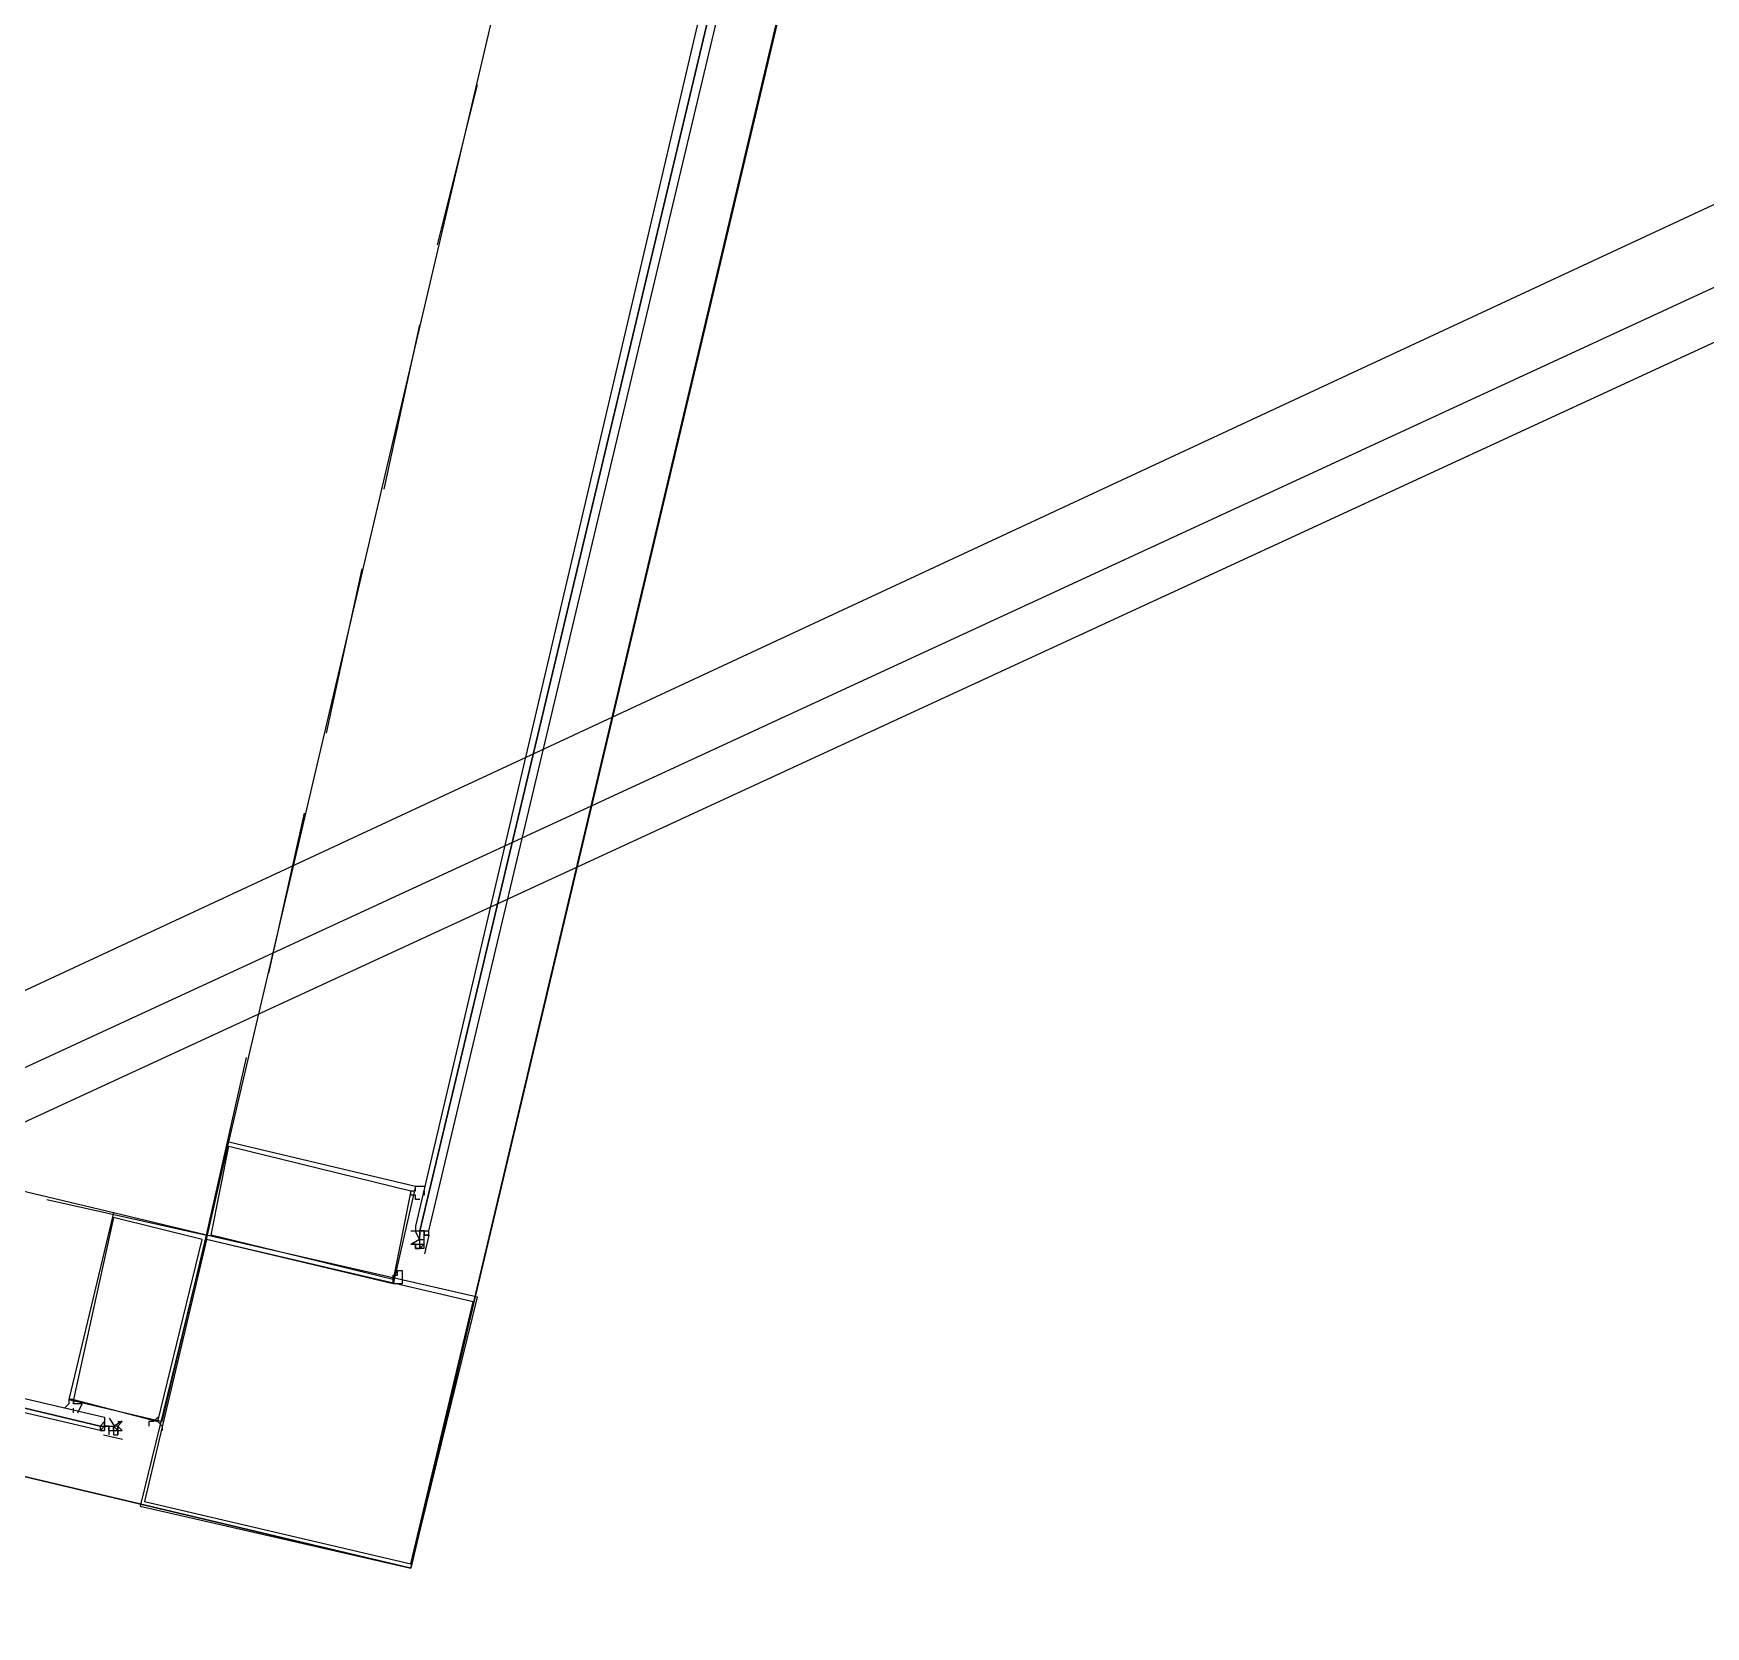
# Model space of a CAD drawing. Header units: feet. Extents: x -84 to 198, y -22 to 181.
# Drawn here: x 88.47 to 93.49, y 14.36 to 19.15 of the extents above; entities that cross this region are included whole.
import ezdxf

# ---------------------------------------------------------------- set-up
doc = ezdxf.new("R2010")
doc.units = ezdxf.units.FT
doc.layers.add('A-LINEA', color=7, linetype='CONTINUOUS')

msp = doc.modelspace()

# ---------------------------------------------------------------- linework, layer by layer
at = {"layer": 'A-LINEA'}
for p, q in [((71.4822, 8.3811), (121.6031, 31.7045)), ((71.0512, 8.0092), (121.838, 31.468)), ((71.0098, 7.8319), (121.9507, 31.3451)), ((89.6, 14.5378), (92.6933, 27.6178)), ((89.0533, 15.8178), (89.9067, 19.4578)), ((89.68, 18.5111), (89.8, 18.9911)), ((89.52, 17.7778), (89.6267, 18.2711)), ((89.3467, 17.0444), (89.4533, 17.5378)), ((77.3867, 17.4311), (89.6, 14.5378)), ((89.1733, 16.3244), (89.28, 16.8044)), ((88.7067, 15.6044), (85.3467, 16.4044)), ((88.9867, 15.5378), (89.1067, 16.0711)), ((89.6, 15.6711), (89.6, 15.6711)), ((89.6133, 15.6711), (89.6133, 15.6711)), ((89.6133, 15.6711), (89.6133, 15.6711)), ((88.5067, 15.6444), (88.9867, 15.5378)), ((89.6133, 15.6578), (89.6, 15.6578)), ((89.6267, 15.6578), (89.6267, 15.6578)), ((89.64, 15.6444), (89.64, 15.6444)), ((89.6, 15.5511), (89.6, 15.5511)), ((89.6133, 15.5511), (89.6133, 15.5511)), ((89.6133, 15.5511), (89.6133, 15.5511)), ((89.6133, 15.5511), (89.6133, 15.5511)), ((89.6133, 15.5511), (89.6133, 15.5511)), ((89.6133, 15.5511), (89.6133, 15.5511)), ((89.6133, 15.5511), (89.6133, 15.5511)), ((89.6133, 15.5511), (89.6133, 15.5511)), ((89.6133, 15.5511), (89.6133, 15.5511)), ((89.6133, 15.5511), (89.6133, 15.5511)), ((89.6133, 15.5244), (89.6133, 15.5244)), ((89.6267, 15.5511), (89.6267, 15.5511)), ((89.6267, 15.5511), (89.6267, 15.5511)), ((89.6267, 15.5511), (89.6267, 15.5511)), ((89.6267, 15.5511), (89.6267, 15.5511)), ((89.6267, 15.5511), (89.6267, 15.5511)), ((89.6267, 15.5511), (89.6267, 15.5511)), ((89.6267, 15.5511), (89.6267, 15.5511)), ((89.6267, 15.5511), (89.6267, 15.5511)), ((89.6267, 15.5511), (89.6267, 15.5511)), ((89.6267, 15.5511), (89.6267, 15.5511)), ((89.6267, 15.5511), (89.6267, 15.5511)), ((89.6267, 15.5511), (89.6267, 15.5511)), ((89.6267, 15.5378), (89.6267, 15.5511)), ((89.6267, 15.5511), (89.6267, 15.5511)), ((89.6267, 15.5511), (89.6267, 15.5511)), ((89.64, 15.5511), (89.6267, 15.5511)), ((89.6267, 15.5511), (89.6267, 15.5511)), ((89.6267, 15.5511), (89.6267, 15.5511)), ((89.6267, 15.5511), (89.6267, 15.5511)), ((89.64, 15.5511), (89.6267, 15.5511)), ((89.6267, 15.5511), (89.6267, 15.5511)), ((89.6267, 15.5511), (89.6267, 15.5511)), ((89.6267, 15.5511), (89.6267, 15.5378)), ((89.6267, 15.5511), (89.6267, 15.5378)), ((89.6267, 15.5378), (89.6267, 15.5378)), ((89.6267, 15.5378), (89.6267, 15.5378)), ((89.6267, 15.5378), (89.6267, 15.5378)), ((89.6267, 15.5244), (89.6267, 15.5378)), ((89.6267, 15.5378), (89.6267, 15.5378)), ((89.6267, 15.5378), (89.6267, 15.5378)), ((89.6267, 15.5378), (89.6267, 15.5378)), ((89.6267, 15.5378), (89.6267, 15.5378)), ((89.6267, 15.5378), (89.6267, 15.5378)), ((89.6267, 15.5378), (89.6267, 15.5378)), ((89.6267, 15.5378), (89.6267, 15.5378)), ((89.6267, 15.5378), (89.6267, 15.5378)), ((89.6267, 15.5378), (89.6267, 15.5378)), ((89.6267, 15.5378), (89.6267, 15.5378)), ((89.6267, 15.5378), (89.6267, 15.5378)), ((89.6267, 15.5378), (89.6267, 15.5378)), ((89.6267, 15.5378), (89.6267, 15.5378)), ((89.6267, 15.5378), (89.6267, 15.5378)), ((89.6267, 15.5378), (89.6267, 15.5378)), ((89.6267, 15.5378), (89.6267, 15.5378)), ((89.6267, 15.5378), (89.6267, 15.5378)), ((89.6267, 15.5378), (89.6267, 15.5378)), ((89.6267, 15.5378), (89.6267, 15.5378)), ((89.6267, 15.5378), (89.6267, 15.5378)), ((89.6267, 15.5378), (89.6267, 15.5378)), ((89.6267, 15.5378), (89.6267, 15.5378)), ((89.6267, 15.5378), (89.6267, 15.5378)), ((89.6267, 15.5244), (89.6267, 15.5244)), ((89.6267, 15.5244), (89.6267, 15.5244)), ((89.6267, 15.5244), (89.6267, 15.5244)), ((89.6267, 15.5244), (89.6267, 15.5244)), ((89.6267, 15.5244), (89.6267, 15.5244)), ((89.6267, 15.5244), (89.6267, 15.5244)), ((89.6267, 15.5244), (89.6267, 15.5244)), ((89.6267, 15.5244), (89.6267, 15.5244)), ((89.6267, 15.5244), (89.6267, 15.5244)), ((89.6267, 15.5244), (89.6267, 15.5244)), ((89.6267, 15.5244), (89.6267, 15.5244)), ((89.6267, 15.5244), (89.6267, 15.5244)), ((89.6267, 15.5244), (89.6267, 15.5244)), ((89.6267, 15.5244), (89.6267, 15.5244)), ((89.6267, 15.5244), (89.6267, 15.5244)), ((89.6267, 15.5111), (89.6267, 15.5244)), ((89.6267, 15.5244), (89.6267, 15.5244)), ((89.6267, 15.5244), (89.6267, 15.5244)), ((89.6267, 15.5111), (89.6267, 15.5244)), ((89.6267, 15.5244), (89.6267, 15.5244)), ((89.6267, 15.5244), (89.6267, 15.5244)), ((89.6267, 15.5244), (89.6267, 15.5244)), ((89.6267, 15.5244), (89.6267, 15.5244)), ((89.6267, 15.5244), (89.6267, 15.5244)), ((89.6267, 15.5244), (89.6267, 15.5244)), ((89.6267, 15.5244), (89.6267, 15.5244)), ((89.6267, 15.5244), (89.6267, 15.5244)), ((89.6267, 15.5244), (89.6267, 15.5244)), ((89.6267, 15.5244), (89.6267, 15.5244)), ((89.6267, 15.5244), (89.6267, 15.5244)), ((89.6267, 15.5244), (89.6267, 15.5244)), ((89.6267, 15.5244), (89.6267, 15.5244)), ((89.6267, 15.5244), (89.6267, 15.5244)), ((89.64, 15.5511), (89.64, 15.5511)), ((89.64, 15.5511), (89.64, 15.5511)), ((89.64, 15.5511), (89.64, 15.5511)), ((89.64, 15.5511), (89.64, 15.5511)), ((89.64, 15.5511), (89.64, 15.5511)), ((89.64, 15.5378), (89.64, 15.5511)), ((89.64, 15.5378), (89.64, 15.5511)), ((89.64, 15.5511), (89.64, 15.5511)), ((89.64, 15.5511), (89.64, 15.5511)), ((89.64, 15.5511), (89.64, 15.5511)), ((89.64, 15.5511), (89.64, 15.5511)), ((89.64, 15.5511), (89.64, 15.5511)), ((89.64, 15.5511), (89.6533, 15.5511)), ((89.64, 15.5511), (89.64, 15.5511)), ((89.64, 15.5511), (89.64, 15.5511)), ((89.64, 15.5511), (89.64, 15.5511)), ((89.64, 15.5511), (89.64, 15.5511)), ((89.64, 15.5511), (89.64, 15.5378)), ((89.64, 15.5511), (89.64, 15.5511)), ((89.64, 15.5511), (89.64, 15.5378)), ((89.64, 15.5378), (89.64, 15.5378)), ((89.64, 15.5378), (89.64, 15.5378)), ((89.64, 15.5378), (89.64, 15.5378)), ((89.64, 15.5244), (89.64, 15.5378)), ((89.64, 15.5378), (89.64, 15.5378)), ((89.64, 15.5378), (89.6533, 15.5378)), ((89.64, 15.5378), (89.64, 15.5378)), ((89.64, 15.5378), (89.64, 15.5378)), ((89.64, 15.5378), (89.64, 15.5378)), ((89.64, 15.5378), (89.64, 15.5378)), ((89.64, 15.5378), (89.64, 15.5378)), ((89.64, 15.5244), (89.64, 15.5378)), ((89.64, 15.5378), (89.64, 15.5378)), ((89.64, 15.5244), (89.64, 15.5378)), ((89.64, 15.5378), (89.64, 15.5378)), ((89.64, 15.5378), (89.64, 15.5378)), ((89.64, 15.5378), (89.64, 15.5378)), ((89.6533, 15.5378), (89.64, 15.5378)), ((89.64, 15.5378), (89.64, 15.5378)), ((89.64, 15.5378), (89.64, 15.5378)), ((89.64, 15.5378), (89.64, 15.5378)), ((89.6533, 15.5378), (89.64, 15.5378)), ((89.64, 15.5378), (89.64, 15.5378)), ((89.64, 15.5378), (89.64, 15.5378)), ((89.64, 15.5378), (89.64, 15.5378)), ((89.64, 15.5378), (89.64, 15.5378)), ((89.64, 15.5378), (89.64, 15.5378)), ((89.64, 15.5378), (89.64, 15.5378)), ((89.64, 15.5378), (89.64, 15.5378)), ((89.64, 15.5244), (89.64, 15.5244)), ((89.64, 15.5244), (89.64, 15.5244)), ((89.64, 15.5244), (89.64, 15.5244)), ((89.64, 15.5244), (89.64, 15.5244)), ((89.64, 15.5244), (89.64, 15.5244)), ((89.64, 15.5244), (89.64, 15.5244)), ((89.64, 15.5111), (89.64, 15.5244)), ((89.64, 15.5244), (89.64, 15.5244)), ((89.64, 15.5244), (89.64, 15.5244)), ((89.64, 15.5244), (89.64, 15.5244)), ((89.64, 15.5244), (89.64, 15.5244)), ((89.64, 15.5244), (89.64, 15.5244)), ((89.64, 15.5244), (89.64, 15.5244)), ((89.64, 15.5244), (89.64, 15.5244)), ((89.64, 15.5244), (89.64, 15.5244)), ((89.64, 15.5244), (89.64, 15.5244)), ((89.64, 15.5244), (89.64, 15.5244)), ((89.64, 15.5244), (89.64, 15.5244)), ((89.64, 15.5244), (89.64, 15.5244)), ((89.64, 15.5244), (89.64, 15.5244)), ((89.6539, 15.5381), (89.6405, 15.4817)), ((89.6533, 15.5378), (89.6533, 15.5511)), ((89.6533, 15.5378), (89.6533, 15.5511)), ((89.6533, 15.5378), (89.6533, 15.5511)), ((89.6533, 15.5511), (89.6533, 15.5511)), ((89.6533, 15.5511), (89.6533, 15.5511)), ((89.6533, 15.5511), (89.6533, 15.5511)), ((89.6533, 15.5378), (89.6533, 15.5378)), ((89.6, 15.5111), (89.6, 15.5111)), ((89.6, 15.5111), (89.6, 15.5111)), ((89.6, 15.5111), (89.6, 15.5111)), ((89.6, 15.5111), (89.6, 15.5111)), ((89.6, 15.5111), (89.6, 15.5111)), ((89.6, 15.5111), (89.6133, 15.5111)), ((89.6, 15.5111), (89.6, 15.5111)), ((89.6, 15.5111), (89.6, 15.5111)), ((89.6133, 15.5111), (89.6133, 15.5111)), ((89.6133, 15.5111), (89.6133, 15.5111)), ((89.6133, 15.5111), (89.6133, 15.5111)), ((89.6133, 15.5111), (89.6133, 15.5111)), ((89.6133, 15.5111), (89.6133, 15.5111)), ((89.6133, 15.5111), (89.6267, 15.5111)), ((89.6133, 15.5111), (89.6133, 15.5111)), ((89.6133, 15.4978), (89.6133, 15.5111)), ((89.6133, 15.5111), (89.6133, 15.5111)), ((89.6133, 15.5111), (89.6133, 15.5111)), ((89.6133, 15.5111), (89.6133, 15.5111)), ((89.6133, 15.5111), (89.6133, 15.5111)), ((89.6133, 15.5111), (89.6133, 15.5111)), ((89.6133, 15.5111), (89.6133, 15.5111)), ((89.6133, 15.4978), (89.6133, 15.5111)), ((89.6133, 15.5111), (89.6133, 15.5111)), ((89.6133, 15.5111), (89.6267, 15.5111)), ((89.6133, 15.5111), (89.6133, 15.5111)), ((89.6133, 15.5111), (89.6133, 15.5111)), ((89.6133, 15.5111), (89.6133, 15.5111)), ((89.6133, 15.5111), (89.6133, 15.5111)), ((89.6133, 15.4978), (89.6133, 15.5111)), ((89.6133, 15.4978), (89.6133, 15.4978)), ((89.6133, 15.4978), (89.6133, 15.4978)), ((89.6133, 15.4978), (89.6133, 15.4978)), ((89.6133, 15.4978), (89.6267, 15.4978)), ((89.6133, 15.4978), (89.6133, 15.4978)), ((89.6133, 15.4978), (89.6133, 15.4978)), ((89.6133, 15.4978), (89.6133, 15.4978)), ((89.6267, 15.5111), (89.64, 15.5111)), ((89.6267, 15.5111), (89.6267, 15.4978)), ((89.6267, 15.5111), (89.6267, 15.5111)), ((89.6267, 15.5111), (89.6267, 15.5111)), ((89.6267, 15.5111), (89.6267, 15.5111)), ((89.6267, 15.5111), (89.6267, 15.5111)), ((89.6267, 15.5111), (89.6267, 15.5111)), ((89.6267, 15.5111), (89.6267, 15.5111)), ((89.6267, 15.5111), (89.6267, 15.5111)), ((89.6267, 15.5111), (89.6267, 15.5111)), ((89.6267, 15.5111), (89.6267, 15.5111)), ((89.6267, 15.5111), (89.6267, 15.5111)), ((89.6267, 15.5111), (89.6267, 15.5111)), ((89.6267, 15.5111), (89.6267, 15.5111)), ((89.6267, 15.5111), (89.6267, 15.5111)), ((89.6267, 15.5111), (89.64, 15.5111)), ((89.6267, 15.5111), (89.6267, 15.5111)), ((89.6267, 15.5111), (89.6267, 15.5111)), ((89.6267, 15.5111), (89.6267, 15.5111)), ((89.6267, 15.5111), (89.6267, 15.5111)), ((89.6267, 15.5111), (89.6267, 15.5111)), ((89.6267, 15.5111), (89.6267, 15.5111)), ((89.6267, 15.4978), (89.6267, 15.5111)), ((89.6267, 15.5111), (89.6267, 15.5111)), ((89.6267, 15.5111), (89.6267, 15.5111)), ((89.6267, 15.5111), (89.6267, 15.5111)), ((89.6267, 15.5111), (89.6267, 15.5111)), ((89.6267, 15.5111), (89.6267, 15.5111)), ((89.6267, 15.5111), (89.6267, 15.5111)), ((89.6267, 15.5111), (89.6267, 15.5111)), ((89.6267, 15.5111), (89.6267, 15.5111)), ((89.6267, 15.5111), (89.6267, 15.5111)), ((89.6267, 15.5111), (89.6267, 15.5111)), ((89.6267, 15.5111), (89.6267, 15.5111)), ((89.6267, 15.4978), (89.6267, 15.4978)), ((89.6267, 15.4978), (89.6267, 15.4978)), ((89.6267, 15.4978), (89.6267, 15.4978)), ((89.6267, 15.4978), (89.6267, 15.4978)), ((89.64, 15.4978), (89.6267, 15.4978)), ((89.64, 15.5111), (89.64, 15.5111)), ((89.64, 15.5111), (89.64, 15.5111)), ((89.64, 15.5111), (89.64, 15.5111)), ((89.64, 15.5111), (89.64, 15.5111)), ((89.64, 15.4978), (89.64, 15.5111)), ((89.64, 15.5111), (89.64, 15.5111)), ((89.64, 15.5111), (89.64, 15.5111)), ((89.64, 15.5111), (89.64, 15.5111)), ((89.64, 15.5111), (89.64, 15.5111)), ((89.64, 15.4978), (89.64, 15.5111)), ((89.64, 15.5111), (89.64, 15.5111)), ((89.64, 15.5111), (89.64, 15.5111)), ((89.64, 15.5111), (89.64, 15.5111)), ((89.64, 15.5111), (89.64, 15.5111)), ((89.64, 15.5111), (89.64, 15.5111)), ((89.64, 15.4978), (89.64, 15.4978)), ((89.64, 15.4978), (89.64, 15.4978)), ((89.64, 15.4978), (89.64, 15.4978)), ((89.64, 15.4978), (89.64, 15.4978)), ((89.64, 15.4978), (89.64, 15.4978)), ((89.64, 15.4978), (89.64, 15.4978)), ((89.5467, 15.4044), (89.5467, 15.4044)), ((88.5733, 15.0178), (88.5733, 15.0178)), ((88.5867, 15.0044), (88.5867, 15.0178)), ((88.5733, 15.0044), (88.5733, 15.0044)), ((88.5867, 15.0044), (88.5867, 15.0044)), ((88.6667, 14.9644), (88.6667, 14.9644)), ((88.68, 14.9911), (88.68, 14.9911)), ((88.68, 14.9911), (88.68, 14.9911)), ((88.68, 14.9911), (88.68, 14.9911)), ((88.68, 14.9911), (88.68, 14.9911)), ((88.68, 14.9911), (88.68, 14.9911)), ((88.68, 14.9911), (88.68, 14.9911)), ((88.68, 14.9911), (88.68, 14.9911)), ((88.68, 14.9778), (88.68, 14.9644)), ((88.68, 14.9778), (88.68, 14.9778)), ((88.68, 14.9778), (88.68, 14.9778)), ((88.68, 14.9778), (88.68, 14.9778)), ((88.68, 14.9778), (88.68, 14.9778)), ((88.68, 14.9778), (88.68, 14.9778)), ((88.68, 14.9778), (88.68, 14.9778)), ((88.68, 14.9778), (88.68, 14.9778)), ((88.68, 14.9778), (88.68, 14.9644)), ((88.68, 14.9644), (88.68, 14.9778)), ((88.68, 14.9778), (88.68, 14.9778)), ((88.68, 14.9778), (88.68, 14.9778)), ((88.68, 14.9778), (88.68, 14.9778)), ((88.68, 14.9778), (88.68, 14.9778)), ((88.68, 14.9644), (88.68, 14.9644)), ((88.68, 14.9644), (88.68, 14.9644)), ((88.68, 14.9644), (88.68, 14.9644)), ((88.68, 14.9644), (88.68, 14.9644)), ((88.68, 14.9644), (88.68, 14.9644)), ((88.68, 14.9644), (88.68, 14.9644)), ((88.68, 14.9644), (88.68, 14.9511)), ((88.68, 14.9644), (88.68, 14.9644)), ((88.68, 14.9644), (88.68, 14.9644)), ((88.68, 14.9644), (88.68, 14.9644)), ((88.68, 14.9644), (88.68, 14.9644)), ((88.68, 14.9644), (88.68, 14.9644)), ((88.68, 14.9644), (88.68, 14.9644)), ((88.68, 14.9644), (88.68, 14.9644)), ((88.68, 14.9644), (88.68, 14.9644)), ((88.68, 14.9644), (88.68, 14.9644)), ((88.68, 14.9644), (88.68, 14.9644)), ((88.68, 14.9644), (88.68, 14.9644)), ((88.68, 14.9644), (88.68, 14.9644)), ((88.68, 14.9644), (88.68, 14.9644)), ((88.68, 14.9644), (88.68, 14.9644)), ((88.68, 14.9644), (88.68, 14.9644)), ((88.68, 14.9644), (88.68, 14.9644)), ((88.68, 14.9644), (88.68, 14.9644)), ((88.68, 14.9644), (88.68, 14.9644)), ((88.68, 14.9644), (88.68, 14.9644)), ((88.68, 14.9644), (88.68, 14.9644)), ((88.68, 14.9644), (88.68, 14.9644)), ((88.68, 14.9644), (88.68, 14.9644)), ((88.6933, 14.9644), (88.6933, 14.9644)), ((88.6933, 14.9644), (88.6933, 14.9644)), ((88.6933, 14.9644), (88.7067, 14.9644)), ((88.6933, 14.9644), (88.7067, 14.9644)), ((88.6933, 14.9644), (88.6933, 14.9644)), ((88.6933, 14.9644), (88.6933, 14.9644)), ((88.6933, 14.9644), (88.6933, 14.9644)), ((88.6933, 14.9644), (88.6933, 14.9644)), ((88.6933, 14.9644), (88.6933, 14.9644)), ((88.6933, 14.9644), (88.6933, 14.9644)), ((88.6933, 14.9644), (88.6933, 14.9644)), ((88.6933, 14.9644), (88.6933, 14.9511)), ((88.6933, 14.9644), (88.6933, 14.9644)), ((88.6933, 14.9644), (88.6933, 14.9644)), ((88.6933, 14.9644), (88.6933, 14.9644)), ((88.6933, 14.9644), (88.6933, 14.9511)), ((88.6933, 14.9644), (88.6933, 14.9644)), ((88.6933, 14.9644), (88.6933, 14.9644)), ((88.6933, 14.9644), (88.6933, 14.9644)), ((88.6933, 14.9644), (88.6933, 14.9511)), ((88.6933, 14.9644), (88.6933, 14.9644)), ((88.7067, 14.9644), (88.7067, 14.9644)), ((88.7067, 14.9644), (88.7067, 14.9511)), ((88.7067, 14.9644), (88.7067, 14.9644)), ((88.7067, 14.9644), (88.7067, 14.9644)), ((88.7067, 14.9644), (88.7067, 14.9644)), ((88.7067, 14.9644), (88.7067, 14.9644)), ((88.7067, 14.9644), (88.7067, 14.9644)), ((88.7067, 14.9644), (88.7067, 14.9644)), ((88.7067, 14.9644), (88.7067, 14.9644)), ((88.7067, 14.9644), (88.7067, 14.9644)), ((88.7067, 14.9644), (88.7067, 14.9644)), ((88.7067, 14.9644), (88.7067, 14.9644)), ((88.7067, 14.9644), (88.7067, 14.9644)), ((88.7067, 14.9644), (88.7067, 14.9644)), ((88.72, 14.9644), (88.7067, 14.9644)), ((88.7067, 14.9511), (88.7067, 14.9644)), ((88.72, 14.9511), (88.7067, 14.9644)), ((88.7067, 14.9644), (88.7067, 14.9644)), ((88.7067, 14.9644), (88.7067, 14.9644)), ((88.7067, 14.9644), (88.7067, 14.9644)), ((88.72, 14.9778), (88.7333, 14.9778)), ((88.72, 14.9644), (88.72, 14.9644)), ((88.72, 14.9644), (88.72, 14.9644)), ((88.72, 14.9644), (88.72, 14.9644)), ((88.72, 14.9644), (88.72, 14.9511)), ((88.72, 14.9644), (88.72, 14.9644)), ((88.72, 14.9644), (88.72, 14.9644)), ((88.72, 14.9644), (88.72, 14.9644)), ((88.72, 14.9644), (88.72, 14.9644)), ((88.72, 14.9644), (88.72, 14.9644)), ((88.72, 14.9644), (88.72, 14.9511)), ((88.72, 14.9644), (88.72, 14.9644)), ((88.72, 14.9644), (88.72, 14.9644)), ((88.72, 14.9644), (88.72, 14.9644)), ((88.72, 14.9644), (88.72, 14.9644)), ((88.72, 14.9644), (88.72, 14.9644)), ((88.72, 14.9644), (88.72, 14.9644)), ((88.72, 14.9644), (88.72, 14.9644)), ((88.72, 14.9644), (88.72, 14.9644)), ((88.72, 14.9644), (88.72, 14.9644)), ((88.72, 14.9644), (88.72, 14.9644)), ((88.72, 14.9644), (88.72, 14.9644)), ((88.72, 14.9644), (88.72, 14.9644)), ((88.72, 14.9644), (88.72, 14.9644)), ((88.7333, 14.9778), (88.7333, 14.9778)), ((88.7333, 14.9778), (88.7333, 14.9778)), ((88.7333, 14.9778), (88.7333, 14.9778)), ((88.7333, 14.9778), (88.7333, 14.9778)), ((88.6667, 14.9511), (88.68, 14.9511)), ((88.6667, 14.9511), (88.6667, 14.9511)), ((88.6667, 14.9511), (88.6667, 14.9511)), ((88.68, 14.9511), (88.6667, 14.9511)), ((88.6667, 14.9511), (88.68, 14.9511)), ((88.6667, 14.9511), (88.6667, 14.9511)), ((88.6667, 14.9511), (88.6667, 14.9511)), ((88.6667, 14.9511), (88.6667, 14.9511)), ((88.6667, 14.9511), (88.6667, 14.9511)), ((88.6667, 14.9511), (88.6667, 14.9511)), ((88.6667, 14.9511), (88.6667, 14.9511)), ((88.7337, 14.9239), (88.6773, 14.9373)), ((88.68, 14.9511), (88.68, 14.9511)), ((88.68, 14.9511), (88.68, 14.9511)), ((88.68, 14.9511), (88.68, 14.9511)), ((88.68, 14.9511), (88.68, 14.9511)), ((88.68, 14.9511), (88.68, 14.9511)), ((88.68, 14.9511), (88.68, 14.9511)), ((88.68, 14.9511), (88.68, 14.9511)), ((88.68, 14.9511), (88.68, 14.9511)), ((88.68, 14.9511), (88.68, 14.9511)), ((88.68, 14.9511), (88.68, 14.9511)), ((88.68, 14.9511), (88.68, 14.9511)), ((88.68, 14.9511), (88.68, 14.9511)), ((88.68, 14.9511), (88.68, 14.9511)), ((88.68, 14.9511), (88.68, 14.9511)), ((88.68, 14.9511), (88.68, 14.9511)), ((88.68, 14.9511), (88.68, 14.9511)), ((88.68, 14.9511), (88.68, 14.9511)), ((88.68, 14.9511), (88.68, 14.9511)), ((88.68, 14.9511), (88.68, 14.9511)), ((88.68, 14.9511), (88.68, 14.9511)), ((88.68, 14.9511), (88.68, 14.9511)), ((88.68, 14.9511), (88.68, 14.9511)), ((88.68, 14.9511), (88.68, 14.9511)), ((88.6933, 14.9511), (88.6933, 14.9511)), ((88.6933, 14.9511), (88.6933, 14.9511)), ((88.6933, 14.9511), (88.6933, 14.9511)), ((88.6933, 14.9511), (88.6933, 14.9511)), ((88.6933, 14.9511), (88.6933, 14.9511)), ((88.6933, 14.9511), (88.6933, 14.9511)), ((88.6933, 14.9511), (88.6933, 14.9378)), ((88.6933, 14.9511), (88.6933, 14.9511)), ((88.6933, 14.9511), (88.6933, 14.9511)), ((88.6933, 14.9511), (88.7067, 14.9511)), ((88.6933, 14.9511), (88.6933, 14.9511)), ((88.6933, 14.9511), (88.6933, 14.9511)), ((88.6933, 14.9511), (88.6933, 14.9511)), ((88.6933, 14.9511), (88.6933, 14.9511)), ((88.6933, 14.9511), (88.6933, 14.9511)), ((88.6933, 14.9511), (88.6933, 14.9511)), ((88.6933, 14.9511), (88.6933, 14.9511)), ((88.6933, 14.9511), (88.6933, 14.9511)), ((88.6933, 14.9511), (88.6933, 14.9511)), ((88.6933, 14.9511), (88.6933, 14.9511)), ((88.6933, 14.9511), (88.6933, 14.9511)), ((88.6933, 14.9511), (88.6933, 14.9511)), ((88.6933, 14.9511), (88.6933, 14.9511)), ((88.6933, 14.9511), (88.6933, 14.9511)), ((88.6933, 14.9511), (88.6933, 14.9511)), ((88.6933, 14.9511), (88.6933, 14.9511)), ((88.6933, 14.9511), (88.6933, 14.9511)), ((88.6933, 14.9511), (88.6933, 14.9511)), ((88.6933, 14.9511), (88.6933, 14.9511)), ((88.6933, 14.9511), (88.6933, 14.9511)), ((88.6933, 14.9511), (88.6933, 14.9511)), ((88.6933, 14.9511), (88.6933, 14.9511)), ((88.6933, 14.9511), (88.6933, 14.9511)), ((88.6933, 14.9511), (88.6933, 14.9511)), ((88.7067, 14.9511), (88.7067, 14.9511)), ((88.7067, 14.9511), (88.72, 14.9511)), ((88.7067, 14.9511), (88.7067, 14.9511)), ((88.7067, 14.9511), (88.7067, 14.9511)), ((88.7067, 14.9511), (88.7067, 14.9511)), ((88.7067, 14.9511), (88.7067, 14.9511)), ((88.7067, 14.9511), (88.7067, 14.9511)), ((88.7067, 14.9511), (88.7067, 14.9511)), ((88.7067, 14.9511), (88.7067, 14.9511)), ((88.7067, 14.9511), (88.7067, 14.9511)), ((88.7067, 14.9511), (88.7067, 14.9511)), ((88.7067, 14.9511), (88.7067, 14.9511)), ((88.7067, 14.9511), (88.72, 14.9511)), ((88.7067, 14.9511), (88.7067, 14.9511)), ((88.7067, 14.9511), (88.7067, 14.9511)), ((88.7067, 14.9511), (88.7067, 14.9378)), ((88.7067, 14.9511), (88.7067, 14.9511)), ((88.7067, 14.9511), (88.7067, 14.9511)), ((88.7067, 14.9511), (88.7067, 14.9511)), ((88.7067, 14.9511), (88.7067, 14.9511)), ((88.7067, 14.9511), (88.7067, 14.9511)), ((88.7067, 14.9511), (88.7067, 14.9511)), ((88.7067, 14.9511), (88.72, 14.9511)), ((88.7067, 14.9511), (88.7067, 14.9511)), ((88.7067, 14.9511), (88.7067, 14.9511)), ((88.7067, 14.9511), (88.7067, 14.9511)), ((88.7067, 14.9511), (88.7067, 14.9511)), ((88.7067, 14.9511), (88.7067, 14.9511)), ((88.7067, 14.9511), (88.7067, 14.9511)), ((88.7067, 14.9511), (88.7067, 14.9511)), ((88.7067, 14.9511), (88.7067, 14.9511)), ((88.7067, 14.9511), (88.7067, 14.9511)), ((88.7067, 14.9511), (88.7067, 14.9511)), ((88.7067, 14.9378), (88.7067, 14.9378)), ((88.7067, 14.9378), (88.7067, 14.9378)), ((88.7067, 14.9378), (88.7067, 14.9378)), ((88.7067, 14.9378), (88.72, 14.9378)), ((88.7067, 14.9378), (88.7067, 14.9378)), ((88.7067, 14.9378), (88.7067, 14.9378)), ((88.7067, 14.9378), (88.7067, 14.9378)), ((88.7067, 14.9378), (88.7067, 14.9378)), ((88.7067, 14.9378), (88.7067, 14.9378)), ((88.7067, 14.9378), (88.7067, 14.9378)), ((88.7067, 14.9378), (88.7067, 14.9378)), ((88.7067, 14.9378), (88.7067, 14.9378)), ((88.7067, 14.9378), (88.7067, 14.9378)), ((88.7067, 14.9378), (88.7067, 14.9378)), ((88.72, 14.9511), (88.72, 14.9511)), ((88.72, 14.9511), (88.72, 14.9511)), ((88.72, 14.9511), (88.72, 14.9511)), ((88.72, 14.9511), (88.72, 14.9511)), ((88.72, 14.9511), (88.72, 14.9511)), ((88.72, 14.9511), (88.72, 14.9511)), ((88.72, 14.9511), (88.72, 14.9511)), ((88.72, 14.9511), (88.72, 14.9511)), ((88.72, 14.9511), (88.72, 14.9511)), ((88.72, 14.9378), (88.72, 14.9511)), ((88.72, 14.9378), (88.72, 14.9511)), ((88.72, 14.9511), (88.72, 14.9511)), ((88.72, 14.9511), (88.72, 14.9511)), ((88.72, 14.9511), (88.72, 14.9511)), ((88.72, 14.9511), (88.72, 14.9511)), ((88.72, 14.9378), (88.72, 14.9378)), ((88.72, 14.9378), (88.72, 14.9378)), ((88.72, 14.9378), (88.72, 14.9378)), ((88.72, 14.9378), (88.72, 14.9378)), ((88.72, 14.9378), (88.72, 14.9378)), ((88.72, 14.9378), (88.72, 14.9378)), ((88.72, 14.9378), (88.72, 14.9378)), ((88.72, 14.9378), (88.72, 14.9378)), ((88.72, 14.9378), (88.72, 14.9378)), ((88.72, 14.9378), (88.72, 14.9378))]:
    msp.add_line(p, q, dxfattribs=at)
for points in [[(126.2667, 36.6311), (119.2267, 38.2978), (119.16, 37.9644), (109.12, 40.3378), (105.48, 24.9378), (96.3733, 27.2578), (96.2667, 26.7644), (92.6933, 27.6178), (92.1333, 25.2311), (89.6, 14.5378), (77.3867, 17.4311), (77.2267, 16.7778), (73.6667, 17.6178), (72.7067, 13.6044), (71.9067, 10.1778)], [(89.6267, 15.5511), (90.5467, 19.4178), (90.5467, 19.4311), (90.5333, 19.4311), (90.52, 19.4311), (89.6133, 15.5644), (89.6133, 15.5511), (89.6267, 15.5511)], [(89.6533, 15.5511), (90.5733, 19.4178), (90.56, 19.4178), (90.5467, 19.4178), (89.6267, 15.5511), (89.64, 15.5511), (89.6533, 15.5511)], [(88.6667, 14.9511), (85.08, 15.7911), (85.08, 15.8178), (85.0933, 15.8178), (88.6667, 14.9644), (88.6667, 14.9511)], [(88.68, 14.9778), (88.6667, 14.9644), (85.0933, 15.8178), (85.0933, 15.8311), (88.68, 14.9911), (88.68, 14.9778)], [(88.9867, 15.5244), (89.0533, 15.8178), (89.6133, 15.6844), (89.5467, 15.3911), (88.9867, 15.5244)], [(89, 15.5378), (89.0533, 15.8044), (89.6, 15.6711), (89.5467, 15.4044), (89, 15.5378)], [(89.6267, 15.6444), (89.6267, 15.6444), (89.6267, 15.6444), (89.6133, 15.6444), (89.6133, 15.6444), (89.6133, 15.6578), (89.6133, 15.6578), (89.6133, 15.6578), (89.6, 15.6578), (89.6, 15.6578), (89.6, 15.6711), (89.6, 15.6711), (89.6133, 15.6711), (89.6133, 15.6711), (89.6133, 15.6711), (89.6133, 15.6711), (89.6133, 15.6711), (89.6133, 15.6844), (89.6133, 15.6844), (89.64, 15.6844), (89.64, 15.6844)], [(89.64, 15.6711), (89.64, 15.6711), (89.64, 15.6578), (89.64, 15.6578)], [(88.9867, 15.5378), (88.7067, 15.6044), (88.5733, 15.0444), (88.8533, 14.9778), (88.9867, 15.5378)], [(88.9733, 15.5244), (88.7067, 15.5911), (88.5867, 15.0444), (88.84, 14.9778), (88.9733, 15.5244)], [(88.7867, 14.7244), (89.6, 14.5378), (89.8, 15.3511), (88.9867, 15.5378), (88.7867, 14.7244)], [(88.8, 14.7378), (89.6, 14.5511), (89.7867, 15.3378), (88.9867, 15.5244), (88.8, 14.7378)], [(89.6, 15.5511), (89.6133, 15.5511), (89.6267, 15.5511), (89.64, 15.5511), (89.6533, 15.5511)], [(89.6021, 15.5116), (89.626, 15.526), (89.6124, 15.5503)], [(89.6267, 15.5111), (89.6267, 15.5244), (89.64, 15.5244), (89.64, 15.5378)], [(89.6267, 15.5111), (89.6267, 15.5244), (89.64, 15.5244), (89.64, 15.5378)], [(89.64, 15.4978), (89.6267, 15.4978), (89.6133, 15.4978), (89.6133, 15.5111), (89.6, 15.5111)], [(89.6133, 15.5111), (89.6133, 15.4978), (89.6133, 15.5111)], [(89.6267, 15.5111), (89.6267, 15.5111), (89.64, 15.5111), (89.64, 15.5111)], [(89.64, 15.4978), (89.6267, 15.4978), (89.64, 15.5111)], [(89.5733, 15.4178), (89.5733, 15.4178), (89.5733, 15.4044), (89.5733, 15.4044), (89.5733, 15.3911), (89.5733, 15.3911), (89.5733, 15.3911), (89.5467, 15.3911), (89.5467, 15.3911), (89.5467, 15.4044), (89.5467, 15.4044), (89.5467, 15.4044), (89.5467, 15.4044), (89.5467, 15.4044), (89.5467, 15.4178), (89.5467, 15.4178), (89.5467, 15.4178), (89.5467, 15.4178), (89.5467, 15.4178), (89.56, 15.4178), (89.56, 15.4178), (89.56, 15.4311), (89.56, 15.4311), (89.5733, 15.4311), (89.5733, 15.4311), (89.5733, 15.4178)], [(89.5467, 15.4178), (89.5467, 15.4178), (89.5467, 15.4178), (89.5467, 15.4178)], [(88.6, 15.0044), (88.6, 15.0044), (88.6, 15.0044), (88.6133, 15.0311), (88.6133, 15.0311), (88.5867, 15.0311), (88.5867, 15.0311), (88.5867, 15.0311), (88.5867, 15.0311), (88.5867, 15.0444), (88.5867, 15.0444), (88.5867, 15.0444), (88.5733, 15.0444), (88.5733, 15.0444), (88.5733, 15.0444), (88.5733, 15.0311), (88.5733, 15.0311), (88.5733, 15.0311), (88.5733, 15.0311), (88.56, 15.0178), (88.56, 15.0178), (88.56, 15.0178)], [(88.68, 14.9911), (88.68, 14.9778), (88.6667, 14.9644), (88.68, 14.9644), (88.6667, 14.9511)], [(88.68, 14.9644), (88.68, 14.9644), (88.6667, 14.9511)], [(88.6933, 14.9644), (88.68, 14.9644), (88.6933, 14.9644)], [(88.6933, 14.9644), (88.68, 14.9644), (88.6933, 14.9644)], [(88.6933, 14.9511), (88.6933, 14.9644), (88.6933, 14.9511)], [(88.6936, 14.9879), (88.7093, 14.9649), (88.7328, 14.9798)], [(88.72, 14.9378), (88.72, 14.9511), (88.7333, 14.9511), (88.72, 14.9644), (88.7333, 14.9778)], [(88.72, 14.9511), (88.72, 14.9511), (88.72, 14.9644)], [(88.72, 14.9644), (88.72, 14.9644), (88.72, 14.9511), (88.72, 14.9378), (88.72, 14.9378)], [(88.84, 14.9911), (88.8267, 14.9778), (88.8267, 14.9778), (88.8267, 14.9778), (88.8267, 14.9778), (88.8267, 14.9778), (88.8133, 14.9778), (88.8133, 14.9778), (88.8133, 14.9644), (88.8133, 14.9644)], [(88.84, 14.9778), (88.84, 14.9778), (88.84, 14.9778), (88.84, 14.9778), (88.84, 14.9778), (88.84, 14.9778), (88.84, 14.9778), (88.8533, 14.9644), (88.8533, 14.9644), (88.8533, 14.9511), (88.8533, 14.9511)], [(88.72, 14.9378), (88.72, 14.9378), (88.72, 14.9511)], [(88.8133, 14.9511), (88.8133, 14.9511), (88.8133, 14.9511)], [(88.8267, 14.9511), (88.8267, 14.9511), (88.8267, 14.9511)], [(88.84, 14.9511), (88.84, 14.9511), (88.84, 14.9511)]]:
    msp.add_lwpolyline(points, dxfattribs=at)
for points in [[(88.5867, 15.0311), (88.5867, 15.0311), (88.5867, 15.0444), (88.5867, 15.0444)], [(88.84, 14.9778), (88.84, 14.9778), (88.84, 14.9778), (88.84, 14.9778)]]:
    msp.add_lwpolyline(points, close=True, dxfattribs=at)

doc.saveas('drawing.dxf')
